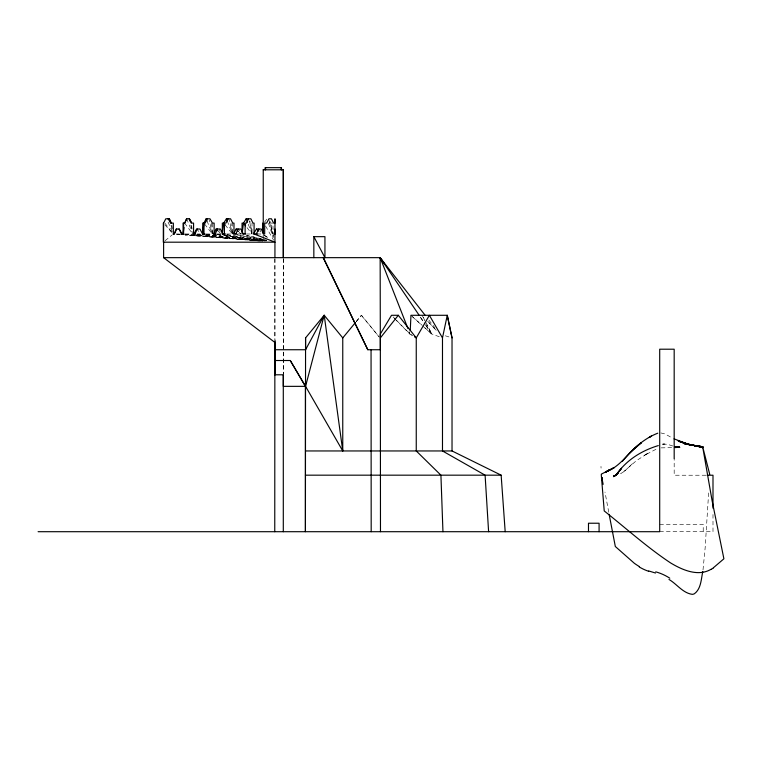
<?xml version="1.0" encoding="UTF-8"?>
<svg xmlns="http://www.w3.org/2000/svg" width="762" height="762" viewBox="0 0 762 762"><rect width="100%" height="100%" fill="white"/><g stroke="black" fill="none" stroke-linecap="round" stroke-linejoin="round"><path stroke-width="0.57" stroke-dasharray="3.81 2.86" d="M708.631 492.919L705.164 547.697L703.002 569.919M264.528 222.237L266.929 218.789M356.159 321.621L361.436 315.287L379.228 336.995L361.359 315.287M356.206 321.621L361.436 315.287M632.212 463.896L624.545 471.173L620.516 473.783M165.125 240.706L172.355 234.744M622.573 472.621L636.175 460.858L648.348 452.933L644.252 455.428L656.749 448.885M661.187 447.875L672.76 447.627M662.654 444.151L667.331 444.256L672.817 445.999M270.024 221.371L270.967 223.095L272.863 223.095L273.339 236.049M176.384 234.001L179.461 234.001M185.233 234.001L192.796 234.001M197.12 234.001L200.206 234.001M205.911 234.001L212.312 234.001L212.312 223.095M216.846 234.001L221.028 234.001L219.237 229.019M226.79 234.001L232.362 234.001L232.362 223.095M237.725 234.001L240.821 234.001L238.887 229.019M246.488 234.001L252.022 234.001L252.022 223.095M257.689 234.001L260.899 234.001M705.936 475.231L674.179 475.231L674.179 458.581M659.702 524.285L703.221 524.285L703.221 531.705M659.702 531.705L712.994 531.705L712.994 512.874M176.803 234.286L180.346 234.572M176.708 234.191L180.251 234.477M660.835 432.93L664.959 433.94L672.094 437.864M185.042 234.305L192.129 234.934M193.31 235.039L260.585 240.944L193.643 234.944M184.242 234.105L192.472 234.839M196.31 234.353L201.158 234.82M205.673 235.287L263.071 241.021M197.549 234.353L201.054 234.715M205.74 235.191L263.052 241.002M205.911 234.515L264.252 241.021M206.254 234.401L264.128 240.983M217.027 234.62L265.328 240.954M217.237 234.467L265.367 240.935M226.866 234.886L266.576 240.944M226.99 234.725L266.605 240.916M236.944 234.886L266.738 240.64L237.02 234.686M246.478 235.363L266.833 240.278L246.564 235.125M445.341 335.794L450.913 337.547M439.303 336.747L431.863 334.042L423.148 326.231M410.975 334.594L412.737 335.699M394.516 318.554L409.832 334.042L412.442 335.699M263.928 235.258L266.881 237.153M264.509 235.258L269.167 238.411M410.956 315.287L422.281 325.45M412.537 316.849L422.119 325.45M422.996 326.231L431.702 334.042L426.901 324.669M393.125 316.916L395.545 319.364M396.354 320.183L410.099 334.042L409.232 331.832M217.77 230.676L221.028 234.001M427.711 321.259L436.559 330.632L427.758 321.259M196.539 229.019L198.892 231.505M239.258 232.343L240.821 234.001M164.849 224.771L172.498 233.162L164.868 223.095M225.123 224.914L232.362 234.001L230.981 223.095M247.05 227.638L252.022 234.001L249.879 220.942M428.863 320.069L434.683 327.527M204.607 224.009L212.312 234.001L211.217 223.095M184.614 223.095L192.119 233.086M420.595 317.402L425.234 324.25M425.891 325.231L431.863 334.042L425.387 321.545M420.472 317.402L425.101 324.25M425.758 325.231L431.702 334.042M265.633 226.114L273.615 240.182M423.224 317.373L424.844 320.497L422.091 315.287M259.394 229.019L260.937 232.01M168.069 222.047L172.317 231.829M207.026 220.961L212.312 234.001L209.226 219.875M186.709 218.789L192.367 232.915M227.257 220.961L232.362 234.001L228.914 218.789M408.965 331.832L409.832 334.042M248.26 224.219L252.022 234.001L249.136 218.789M268.424 223.247L273.263 237.734M268.91 219.875L272.863 234.001L270.967 223.095M269.491 222.133L273.291 236.62M171.021 225.304L172.422 230.743M190.795 225.304L192.3 231.829M608.752 512.235L604.971 492.033M171.841 225.276L172.374 228.552M191.557 225.276L192.329 230.724M283.34 258.661L283.34 373.609M283.293 258.804L283.293 373.894M275.044 258.728L274.93 339.271M274.758 258.804L274.872 339.49M263.185 235.067L263.242 241.002M601.066 468.154A175.07 3.477 81.4 0 1 600.989 466.363M664.931 443.941L662.664 444.179L664.94 443.97M259.413 240.954L185.061 234.953L259.394 240.944"/><path stroke-width="1.14" d="M274.949 234.001L275.006 229.019L275.025 234.001M290.293 360.512L305.562 386.353L324.164 315.287L305.562 337.899L305.419 531.705L305.419 386.353L290.236 360.512L274.977 360.512L274.93 374.79L283.34 374.79L283.302 386.353L305.562 386.353L342.757 450.952L342.757 337.899L324.212 315.287L342.757 450.952M171.479 223.095L169.345 218.789L165.783 218.789L163.611 223.095L163.611 257.661L275.044 342.557L275.025 349.739L305.562 349.739L305.562 337.899M410.261 330.527L410.956 315.287L447.256 315.287L452.028 337.899L452.028 450.952L501.148 475.174L505.187 531.705M205.073 234.267L202.711 234.001L203.911 223.095L206.14 218.789L209.979 218.789L212.427 223.095L214.122 223.095L214.122 234.001M262.9 231.819L263.281 228.552M183.994 227.457L183.07 234.001L183.07 223.095L184.861 223.095L186.5 218.789L189.471 218.789L191.919 223.095L193.558 223.095L193.558 234.001M702.783 571.51C701.135 579.025 701.192 588.721 694.439 593.722A5.629 5.61 -3.8 0 1 692.239 594.341C682.8 593.055 676.866 584.063 668.998 579.444M488.604 531.705L485.099 475.174L442.484 450.952L442.484 337.899L447.256 315.287L452.028 337.899M174.212 234.001L176.136 229.019L179.28 229.019L181.985 234.001M207.112 218.789L205.226 223.095L202.711 223.095L202.711 234.001M235.858 234.001L238.087 229.019M248.45 218.789L246.497 223.095L245.126 223.095L245.126 234.001M197.206 229.019L194.948 234.001L192.986 234.001M176.698 229.019L174.346 234.001L173.26 234.001M215.141 234.001L217.532 229.019M184.614 223.095L186.709 218.789M216.065 234.315L213.712 234.001L216.141 229.019L220.37 229.019L222.952 234.001M194.043 234.001L196.539 229.019L199.949 229.019L202.559 234.001L204.845 234.001M228.133 218.789L225.952 223.095L224.438 223.095L224.438 234.001M243.278 234.001L240.859 229.019L236.144 229.019L233.591 234.001L236.687 234.001M256.27 234.001L258.823 229.019M305.562 349.739L324.164 315.287M274.93 257.585L274.977 218.789L275.044 223.095L273.596 223.095L271.453 218.789L268.91 218.789L266.671 223.095L264.681 223.095L264.681 234.001L263.538 234.001L261.28 229.019L256.451 229.019L253.422 234.001L257.689 234.001M163.316 223.095L163.316 242.192L275.044 242.192L254.079 234.001L254.079 223.095L252.946 223.095L250.888 218.789L246.174 218.789L243.488 223.095L242.049 234.001L242.049 223.095L243.488 223.095L245.621 225.819M233.982 234.001L233.982 223.095L232.696 223.095L230.562 218.789L226.409 218.789L223.676 223.095L222.333 234.001L224.666 234.363M380.476 531.705L380.343 337.899L398.297 315.287L416.252 337.899L416.252 450.952L440.922 475.174L442.951 531.705M342.786 337.899L355.463 322.526M622.287 461.42C631.841 449.694 643.471 438.731 657.777 433.187M629.65 452.895L641.328 442.808C628.631 451.666 620.954 466.458 605.828 471.916L614.315 467.516L601.275 474.164M713.365 567.795L723.9 558.794L712.108 500.748L702.659 446.751L709.765 474.459M711.165 569.233C698.125 577.005 682.266 569.957 670.56 562.908C647.148 547.345 626.183 528.428 604.228 510.94L601.285 474.812M658.32 445.589C641.404 450.666 625.869 460.41 615.953 475.288L621.582 468.287L615.925 475.117L613.562 476.669L615.944 475.145L613.477 476.107L616.01 475.402M675.065 447.58L679.675 447.18L674.922 447.037L679.694 447.351L674.827 446.675M263.185 169.793L283.34 169.793L283.34 257.48M179.06 229.019L181.499 234.001L183.604 234.001L183.604 223.095M213.712 234.001L215.808 234.001M225.676 234.001L222.333 234.001L222.333 223.095L223.676 223.095L225.123 224.914M243.164 234.001L245.374 234.001M313.839 236.668L324.936 236.668L324.936 257.661L313.839 236.668L313.839 257.661M163.611 257.661L380.152 257.661L425.234 315.411M398.297 315.287L391.506 315.287L380.305 334.042L380.343 337.899M323.164 257.661L367.798 349.739L380.343 349.739L380.152 257.661L419.262 315.439M305.562 450.952L452.028 450.952M305.429 475.174L501.148 475.174M707.107 475.231L712.994 475.231L712.994 508.168M38.1 531.705L659.702 531.705L659.702 349.206L674.179 349.206L674.179 458.581M181.499 234.001L183.861 234.21M192.796 234.001L195.32 234.229M696.306 445.713L702.697 446.751L691.41 445.065L702.764 446.884L691.401 444.989L702.85 447.075L684.295 443.77L691.496 444.97L684.19 443.217L691.525 445.056L684.171 443.122L691.553 445.17L678.39 441.15L691.639 445.465L674.056 438.864M696.697 446.151L691.391 444.865L696.706 446.113M698.811 446.675L703.059 447.704L698.821 446.646M655.472 573.024L648.757 570.957M639.432 566.623L637.851 565.642A66.38 61.465 34.6 0 1 634.346 563.289L615.325 546.506L609.143 514.34M414.49 336.794L416.252 337.899L429.368 315.287L442.484 337.899M256.451 229.019L258.813 231.153M216.141 229.019L217.77 230.676M236.144 229.019L238.477 231.505M167.964 218.789L171.136 223.095L173.355 223.095L173.355 234.001M381.01 259.88L380.152 257.661L384.781 264.519M323.355 257.661L367.798 349.739M191.243 223.095L189.3 218.789L189.795 220.961M206.14 218.789L207.026 220.961M380.152 257.661L407.927 328.508M226.409 218.789L227.257 220.961M246.174 218.789L247.421 222.047M169.345 218.789L170.459 223.133M602.18 477.545L602.39 478.574M599.084 531.705L599.084 523.227L588.483 523.227L588.483 531.705M371.189 531.705L371.056 349.739M283.293 169.793L283.293 257.613M283.293 375.085L283.302 531.705M281.492 169.793L281.492 167.65L265.1 167.65L265.1 169.793M281.226 167.65L281.226 169.793M275.044 340.195L274.93 374.79M274.872 341.862L274.758 531.705M265.538 167.65L265.538 169.793M263.242 169.793L263.242 233.886M262.642 223.095L262.642 231.819M203.997 223.095L203.997 234.001M713.442 567.881A37.557 33.052 0.5 0 1 711.241 569.328M601.789 477.793A59.065 0.914 80 0 1 603.142 484.346M648.662 571.3A43.253 39.853 34.5 0 1 639.242 566.947M655.768 571.852A49.311 47.844 52.4 0 1 669.779 578.196M617.982 473.116L615.925 475.117L617.982 473.116M609.219 469.964L605.857 472.002L609.219 469.992M651.443 436.093L649.386 437.255L651.443 436.093M702.802 446.97L691.401 444.989L702.802 446.97M691.601 445.303L684.162 443.055L691.601 445.303M684.238 443.236L678.332 440.893L684.238 443.236"/></g></svg>
